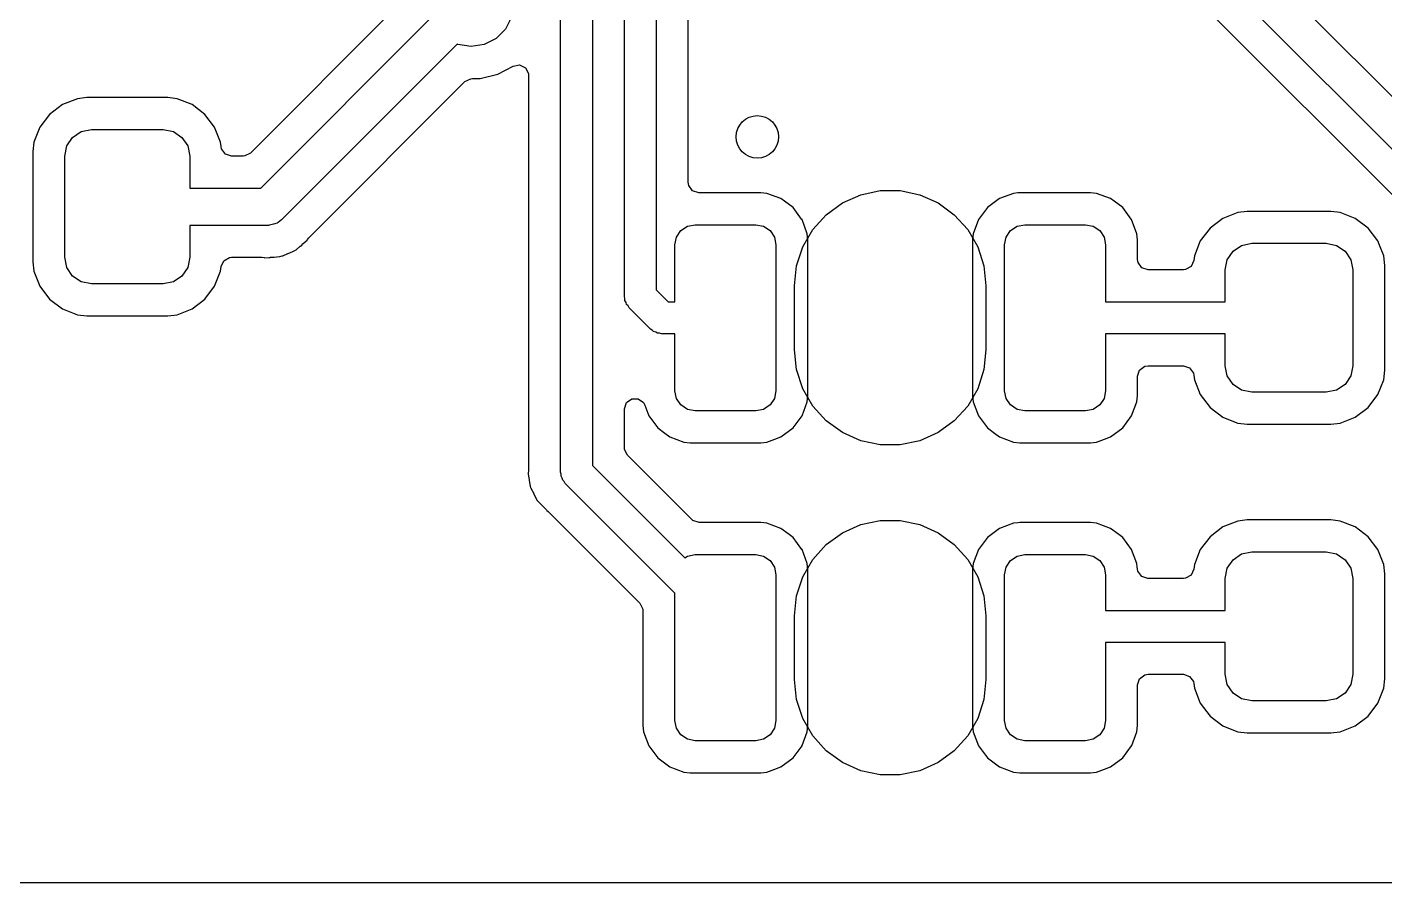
# Model space of a CAD drawing. Extents: x 4.87 to 6.84, y -3.89 to -3.11.
# Drawn here: x 5.356 to 5.858, y -3.89 to -3.574 of the extents above; entities that cross this region are included whole.
import ezdxf

# ---------------------------------------------------------------- set-up
doc = ezdxf.new("R2010")
doc.units = 0
doc.header["$MEASUREMENT"] = 0
doc.layers.add('BLACK', color=7, linetype='CONTINUOUS')

msp = doc.modelspace()

# ---------------------------------------------------------------- linework, layer by layer
at = {"layer": 'BLACK', "linetype": 'CONTINUOUS'}
for p, q in [((5.55315, -3.73819), (5.55315, -3.43701)), ((5.56496, -3.43945), (5.56496, -3.73574)), ((5.57677, -3.67323), (5.57677, -3.4412)), ((5.58858, -3.44364), (5.58858, -3.67078)), ((5.75886, -3.49715), (5.89857, -3.63686)), ((5.88681, -3.64459), (5.7471, -3.50487)), ((5.74045, -3.51496), (5.87039, -3.6449)), ((5.49109, -3.56744), (5.43839, -3.62014)), ((5.60041, -3.63093), (5.60041, -3.56828)), ((5.44215, -3.63311), (5.50515, -3.57011)), ((5.53498, -3.56987), (5.53274, -3.57426)), ((5.52926, -3.57774), (5.52487, -3.57998)), ((5.53274, -3.57426), (5.52926, -3.57774)), ((5.51489, -3.57985), (5.44987, -3.64487)), ((5.51513, -3.57998), (5.51489, -3.57985)), ((5.52, -3.58075), (5.51513, -3.57998)), ((5.52487, -3.57998), (5.52, -3.58075)), ((5.52985, -3.59098), (5.53561, -3.58795)), ((5.53561, -3.58795), (5.53798, -3.58755)), ((5.53798, -3.58755), (5.54014, -3.58862)), ((5.54014, -3.58862), (5.54126, -3.59075)), ((5.45996, -3.65152), (5.51775, -3.59372)), ((5.51775, -3.59372), (5.5199, -3.59263)), ((5.5199, -3.59263), (5.52051, -3.59258)), ((5.52051, -3.59258), (5.52335, -3.59258)), ((5.52335, -3.59258), (5.52985, -3.59098)), ((5.52335, -3.59258), (5.52335, -3.59258)), ((5.54126, -3.59075), (5.54132, -3.5914)), ((5.54132, -3.5914), (5.54132, -3.73708)), ((5.36871, -3.60223), (5.36396, -3.60583)), ((5.37425, -3.60004), (5.36871, -3.60223)), ((5.36871, -3.60223), (5.36871, -3.60223)), ((5.37773, -3.59963), (5.37425, -3.60004)), ((5.4077, -3.59963), (5.37773, -3.59963)), ((5.37773, -3.59963), (5.37773, -3.59963)), ((5.41118, -3.60004), (5.4077, -3.59963)), ((5.4077, -3.59963), (5.4077, -3.59963)), ((5.41673, -3.60223), (5.41118, -3.60004)), ((5.42147, -3.60583), (5.41673, -3.60223)), ((5.41673, -3.60223), (5.41673, -3.60223)), ((5.41673, -3.60223), (5.41673, -3.60223)), ((5.36396, -3.60583), (5.36036, -3.61058)), ((5.36396, -3.60583), (5.36396, -3.60583)), ((5.42507, -3.61058), (5.42147, -3.60583)), ((5.36036, -3.61058), (5.35817, -3.61612)), ((5.36036, -3.61058), (5.36036, -3.61058)), ((5.37247, -3.61434), (5.37566, -3.61221)), ((5.37566, -3.61221), (5.37943, -3.61146)), ((5.37943, -3.61146), (5.406, -3.61146)), ((5.406, -3.61146), (5.40977, -3.61221)), ((5.40977, -3.61221), (5.41296, -3.61434)), ((5.42726, -3.61612), (5.42507, -3.61058)), ((5.35817, -3.61612), (5.35776, -3.6196)), ((5.36959, -3.6213), (5.37034, -3.61753)), ((5.37034, -3.61753), (5.37247, -3.61434)), ((5.41296, -3.61434), (5.4151, -3.61753)), ((5.4151, -3.61753), (5.41585, -3.6213)), ((5.42744, -3.61766), (5.42726, -3.61612)), ((5.42747, -3.61785), (5.42744, -3.61766)), ((5.42763, -3.61859), (5.42747, -3.61785)), ((5.42905, -3.62054), (5.42763, -3.61859)), ((5.35776, -3.6196), (5.35776, -3.6604)), ((5.36959, -3.6587), (5.36959, -3.6213)), ((5.41585, -3.6213), (5.41585, -3.63311)), ((5.43134, -3.62128), (5.42905, -3.62054)), ((5.43563, -3.62128), (5.43134, -3.62128)), ((5.43624, -3.62123), (5.43563, -3.62128)), ((5.43839, -3.62014), (5.43624, -3.62123)), ((5.41585, -3.63311), (5.44215, -3.63311)), ((5.6006, -3.63213), (5.60041, -3.63093)), ((5.60202, -3.63408), (5.6006, -3.63213)), ((5.60431, -3.63482), (5.60202, -3.63408)), ((5.66425, -3.63559), (5.67149, -3.63405)), ((5.67149, -3.63405), (5.6789, -3.63405)), ((5.6789, -3.63405), (5.68615, -3.63559)), ((5.62724, -3.63482), (5.60431, -3.63482)), ((5.62834, -3.63494), (5.62724, -3.63482)), ((5.62724, -3.63482), (5.62724, -3.63482)), ((5.62954, -3.63507), (5.62834, -3.63494)), ((5.63474, -3.63701), (5.62954, -3.63507)), ((5.62954, -3.63507), (5.62954, -3.63507)), ((5.62954, -3.63507), (5.62954, -3.63507)), ((5.62954, -3.63507), (5.62954, -3.63507)), ((5.63607, -3.638), (5.63474, -3.63701)), ((5.63919, -3.64034), (5.63607, -3.638)), ((5.65149, -3.64296), (5.65748, -3.63861)), ((5.65748, -3.63861), (5.66425, -3.63559)), ((5.68615, -3.63559), (5.69291, -3.63861)), ((5.69291, -3.63861), (5.69891, -3.64296)), ((5.71565, -3.63701), (5.7112, -3.64034)), ((5.72085, -3.63507), (5.71565, -3.63701)), ((5.72246, -3.6349), (5.72085, -3.63507)), ((5.72085, -3.63507), (5.72085, -3.63507)), ((5.72315, -3.63482), (5.72246, -3.6349)), ((5.74929, -3.63482), (5.72315, -3.63482)), ((5.72315, -3.63482), (5.72315, -3.63482)), ((5.72315, -3.63482), (5.72315, -3.63482)), ((5.75038, -3.63494), (5.74929, -3.63482)), ((5.74929, -3.63482), (5.74929, -3.63482)), ((5.75159, -3.63507), (5.75038, -3.63494)), ((5.75679, -3.63701), (5.75159, -3.63507)), ((5.75159, -3.63507), (5.75159, -3.63507)), ((5.75159, -3.63507), (5.75159, -3.63507)), ((5.75159, -3.63507), (5.75159, -3.63507)), ((5.75811, -3.638), (5.75679, -3.63701)), ((5.76124, -3.64034), (5.75811, -3.638)), ((5.64237, -3.64459), (5.63919, -3.64034)), ((5.64653, -3.64846), (5.65149, -3.64296)), ((5.69891, -3.64296), (5.70386, -3.64846)), ((5.7112, -3.64034), (5.70788, -3.64478)), ((5.7112, -3.64034), (5.7112, -3.64034)), ((5.76442, -3.64459), (5.76124, -3.64034)), ((5.80388, -3.64213), (5.79833, -3.64432)), ((5.80736, -3.64171), (5.80388, -3.64213)), ((5.83831, -3.64171), (5.80736, -3.64171)), ((5.80736, -3.64171), (5.80736, -3.64171)), ((5.84179, -3.64213), (5.83831, -3.64171)), ((5.83831, -3.64171), (5.83831, -3.64171)), ((5.84734, -3.64432), (5.84179, -3.64213)), ((5.445, -3.64689), (5.41585, -3.64689)), ((5.41585, -3.64689), (5.41585, -3.6587)), ((5.44521, -3.64684), (5.445, -3.64689)), ((5.44542, -3.64688), (5.44521, -3.64684)), ((5.4468, -3.64645), (5.44542, -3.64688)), ((5.4482, -3.6461), (5.4468, -3.64645)), ((5.44836, -3.64596), (5.4482, -3.6461)), ((5.44856, -3.6459), (5.44836, -3.64596)), ((5.44987, -3.64487), (5.44856, -3.6459)), ((5.59604, -3.65127), (5.59766, -3.64884)), ((5.59766, -3.64884), (5.60009, -3.64722)), ((5.60009, -3.64722), (5.60295, -3.64665)), ((5.60295, -3.64665), (5.62539, -3.64665)), ((5.62539, -3.64665), (5.62826, -3.64722)), ((5.62826, -3.64722), (5.63068, -3.64884)), ((5.63068, -3.64884), (5.6323, -3.65127)), ((5.64252, -3.64478), (5.64237, -3.64459)), ((5.64446, -3.64999), (5.64252, -3.64478)), ((5.64283, -3.65488), (5.64653, -3.64846)), ((5.70386, -3.64846), (5.70757, -3.65488)), ((5.70788, -3.64478), (5.70594, -3.64999)), ((5.71809, -3.65127), (5.71971, -3.64884)), ((5.71971, -3.64884), (5.72214, -3.64722)), ((5.72214, -3.64722), (5.725, -3.64665)), ((5.725, -3.64665), (5.74744, -3.64665)), ((5.74744, -3.64665), (5.7503, -3.64722)), ((5.7503, -3.64722), (5.75273, -3.64884)), ((5.75273, -3.64884), (5.75435, -3.65127)), ((5.76456, -3.64478), (5.76442, -3.64459)), ((5.7665, -3.64999), (5.76456, -3.64478)), ((5.79359, -3.64792), (5.78999, -3.65266)), ((5.79833, -3.64432), (5.79359, -3.64792)), ((5.79359, -3.64792), (5.79359, -3.64792)), ((5.79833, -3.64432), (5.79833, -3.64432)), ((5.85208, -3.64792), (5.84734, -3.64432)), ((5.84734, -3.64432), (5.84734, -3.64432)), ((5.84734, -3.64432), (5.84734, -3.64432)), ((5.85568, -3.65266), (5.85208, -3.64792)), ((5.45681, -3.65454), (5.45729, -3.65418)), ((5.45729, -3.65418), (5.45772, -3.65376)), ((5.45772, -3.65376), (5.45782, -3.65367)), ((5.45782, -3.65367), (5.45929, -3.65239)), ((5.45929, -3.65239), (5.45943, -3.65217)), ((5.45943, -3.65217), (5.45996, -3.65152)), ((5.59547, -3.65413), (5.59604, -3.65127)), ((5.59547, -3.6752), (5.59547, -3.65413)), ((5.6323, -3.65127), (5.63287, -3.65413)), ((5.63287, -3.65413), (5.63287, -3.70807)), ((5.6447, -3.65229), (5.64446, -3.64999)), ((5.64446, -3.64999), (5.64446, -3.64999)), ((5.64446, -3.64999), (5.64446, -3.64999)), ((5.6447, -3.70992), (5.6447, -3.65229)), ((5.70594, -3.64999), (5.70569, -3.65229)), ((5.70569, -3.65229), (5.70569, -3.70992)), ((5.70594, -3.64999), (5.70594, -3.64999)), ((5.71752, -3.65413), (5.71809, -3.65127)), ((5.71752, -3.70807), (5.71752, -3.65413)), ((5.75435, -3.65127), (5.75492, -3.65413)), ((5.75492, -3.65413), (5.75492, -3.6752)), ((5.76675, -3.65229), (5.7665, -3.64999)), ((5.7665, -3.64999), (5.7665, -3.64999)), ((5.7665, -3.64999), (5.7665, -3.64999)), ((5.76675, -3.65947), (5.76675, -3.65229)), ((5.76675, -3.65229), (5.76675, -3.65229)), ((5.78999, -3.65266), (5.7878, -3.65821)), ((5.78999, -3.65266), (5.78999, -3.65266)), ((5.8021, -3.65643), (5.80529, -3.65429)), ((5.80529, -3.65429), (5.80906, -3.65354)), ((5.80906, -3.65354), (5.83661, -3.65354)), ((5.83661, -3.65354), (5.84038, -3.65429)), ((5.84038, -3.65429), (5.84357, -3.65643)), ((5.85628, -3.65418), (5.85568, -3.65266)), ((5.85568, -3.65266), (5.85568, -3.65266)), ((5.85568, -3.65266), (5.85568, -3.65266)), ((5.85787, -3.65821), (5.85628, -3.65418)), ((5.37034, -3.66247), (5.36959, -3.6587)), ((5.41585, -3.6587), (5.4151, -3.66247)), ((5.42848, -3.65997), (5.43058, -3.65879)), ((5.43058, -3.65879), (5.43134, -3.65872)), ((5.43134, -3.65872), (5.44257, -3.65872)), ((5.44257, -3.65872), (5.4434, -3.65881)), ((5.4434, -3.65881), (5.44365, -3.65886)), ((5.44365, -3.65886), (5.44531, -3.65875)), ((5.44531, -3.65875), (5.4456, -3.65873)), ((5.4456, -3.65873), (5.44574, -3.65872)), ((5.44574, -3.65872), (5.44634, -3.65872)), ((5.44634, -3.65872), (5.44693, -3.65863)), ((5.44634, -3.65872), (5.44634, -3.65872)), ((5.44693, -3.65863), (5.44707, -3.65862)), ((5.44707, -3.65862), (5.44902, -3.65848)), ((5.44902, -3.65848), (5.44926, -3.65839)), ((5.44926, -3.65839), (5.45007, -3.65818)), ((5.45007, -3.65818), (5.45033, -3.65815)), ((5.45033, -3.65815), (5.45211, -3.65734)), ((5.45211, -3.65734), (5.45223, -3.65728)), ((5.45223, -3.65728), (5.45406, -3.6566)), ((5.45406, -3.6566), (5.45427, -3.65644)), ((5.45427, -3.65644), (5.45499, -3.65602)), ((5.45499, -3.65602), (5.45523, -3.65591)), ((5.45523, -3.65591), (5.4567, -3.65463)), ((5.4567, -3.65463), (5.45681, -3.65454)), ((5.64054, -3.66192), (5.64283, -3.65488)), ((5.70757, -3.65488), (5.70986, -3.66192)), ((5.7878, -3.65821), (5.78759, -3.65993)), ((5.79996, -3.65962), (5.8021, -3.65643)), ((5.84357, -3.65643), (5.84571, -3.65962)), ((5.85829, -3.66169), (5.85787, -3.65821)), ((5.35776, -3.6604), (5.35817, -3.66388)), ((5.35817, -3.66388), (5.36036, -3.66942)), ((5.37247, -3.66566), (5.37034, -3.66247)), ((5.4151, -3.66247), (5.41296, -3.66566)), ((5.42507, -3.66942), (5.42726, -3.66388)), ((5.42726, -3.66388), (5.42747, -3.66215)), ((5.42747, -3.66215), (5.42848, -3.65997)), ((5.63976, -3.66929), (5.64054, -3.66192)), ((5.70986, -3.66192), (5.71063, -3.66929)), ((5.76694, -3.66067), (5.76675, -3.65947)), ((5.76836, -3.66262), (5.76694, -3.66067)), ((5.77065, -3.66337), (5.76836, -3.66262)), ((5.78372, -3.66337), (5.77065, -3.66337)), ((5.78448, -3.66329), (5.78372, -3.66337)), ((5.78658, -3.66212), (5.78448, -3.66329)), ((5.78759, -3.65993), (5.78658, -3.66212)), ((5.79921, -3.66339), (5.79996, -3.65962)), ((5.79921, -3.6752), (5.79921, -3.66339)), ((5.84571, -3.65962), (5.84646, -3.66339)), ((5.84646, -3.66339), (5.84646, -3.69882)), ((5.85829, -3.70052), (5.85829, -3.66169)), ((5.37566, -3.66779), (5.37247, -3.66566)), ((5.37943, -3.66854), (5.37566, -3.66779)), ((5.406, -3.66854), (5.37943, -3.66854)), ((5.40977, -3.66779), (5.406, -3.66854)), ((5.41296, -3.66566), (5.40977, -3.66779)), ((5.63976, -3.69291), (5.63976, -3.66929)), ((5.71063, -3.66929), (5.71063, -3.69291)), ((5.36036, -3.66942), (5.36036, -3.66942)), ((5.36036, -3.66942), (5.36036, -3.66942)), ((5.36036, -3.66942), (5.36396, -3.67417)), ((5.36396, -3.67417), (5.36871, -3.67777)), ((5.41673, -3.67777), (5.42147, -3.67417)), ((5.42147, -3.67417), (5.42507, -3.66942)), ((5.57697, -3.67398), (5.57677, -3.67323)), ((5.57697, -3.67476), (5.57697, -3.67398)), ((5.58858, -3.67078), (5.593, -3.6752)), ((5.36871, -3.67777), (5.36871, -3.67777)), ((5.36871, -3.67777), (5.36871, -3.67777)), ((5.36871, -3.67777), (5.36992, -3.67825)), ((5.36992, -3.67825), (5.37425, -3.67996)), ((5.41118, -3.67996), (5.41673, -3.67777)), ((5.57736, -3.67543), (5.57697, -3.67476)), ((5.57756, -3.67618), (5.57736, -3.67543)), ((5.57811, -3.67673), (5.57756, -3.67618)), ((5.5785, -3.6774), (5.57811, -3.67673)), ((5.58638, -3.68528), (5.5785, -3.6774)), ((5.593, -3.6752), (5.59547, -3.6752)), ((5.75492, -3.6752), (5.79921, -3.6752)), ((5.37425, -3.67996), (5.37773, -3.68037)), ((5.37773, -3.68037), (5.37773, -3.68037)), ((5.37773, -3.68037), (5.4077, -3.68037)), ((5.4077, -3.68037), (5.41118, -3.67996)), ((5.4077, -3.68037), (5.4077, -3.68037)), ((5.58705, -3.68567), (5.58638, -3.68528)), ((5.5876, -3.68622), (5.58705, -3.68567)), ((5.58835, -3.68642), (5.5876, -3.68622)), ((5.58902, -3.68681), (5.58835, -3.68642)), ((5.5898, -3.68681), (5.58902, -3.68681)), ((5.59055, -3.68701), (5.5898, -3.68681)), ((5.59547, -3.68701), (5.59055, -3.68701)), ((5.59547, -3.70807), (5.59547, -3.68701)), ((5.79921, -3.68701), (5.75492, -3.68701)), ((5.75492, -3.68701), (5.75492, -3.70807)), ((5.79921, -3.69882), (5.79921, -3.68701)), ((5.64054, -3.70028), (5.63976, -3.69291)), ((5.71063, -3.69291), (5.70986, -3.70028)), ((5.7675, -3.70045), (5.76945, -3.69903)), ((5.76945, -3.69903), (5.77065, -3.69884)), ((5.77065, -3.69884), (5.78372, -3.69884)), ((5.78372, -3.69884), (5.78601, -3.69958)), ((5.79996, -3.70259), (5.79921, -3.69882)), ((5.84646, -3.69882), (5.84571, -3.70259)), ((5.64283, -3.70733), (5.64054, -3.70028)), ((5.70986, -3.70028), (5.70757, -3.70733)), ((5.76675, -3.70274), (5.7675, -3.70045)), ((5.76675, -3.70992), (5.76675, -3.70274)), ((5.78601, -3.69958), (5.78743, -3.70153)), ((5.78743, -3.70153), (5.78759, -3.70227)), ((5.78759, -3.70227), (5.7878, -3.704)), ((5.7878, -3.704), (5.78999, -3.70954)), ((5.8021, -3.70578), (5.79996, -3.70259)), ((5.84571, -3.70259), (5.84357, -3.70578)), ((5.85568, -3.70954), (5.85787, -3.704)), ((5.85787, -3.704), (5.85829, -3.70052)), ((5.59604, -3.71093), (5.59547, -3.70807)), ((5.63287, -3.70807), (5.6323, -3.71093)), ((5.64653, -3.71374), (5.64283, -3.70733)), ((5.70757, -3.70733), (5.70386, -3.71374)), ((5.71809, -3.71093), (5.71752, -3.70807)), ((5.75492, -3.70807), (5.75435, -3.71093)), ((5.78999, -3.70954), (5.78999, -3.70954)), ((5.78999, -3.70954), (5.78999, -3.70954)), ((5.78999, -3.70954), (5.79359, -3.71429)), ((5.80529, -3.70791), (5.8021, -3.70578)), ((5.80906, -3.70866), (5.80529, -3.70791)), ((5.83661, -3.70866), (5.80906, -3.70866)), ((5.84038, -3.70791), (5.83661, -3.70866)), ((5.84357, -3.70578), (5.84038, -3.70791)), ((5.85208, -3.71429), (5.85568, -3.70954)), ((5.57679, -3.71479), (5.57754, -3.7125)), ((5.57754, -3.7125), (5.57948, -3.71108)), ((5.57948, -3.71108), (5.58189, -3.71108)), ((5.58189, -3.71108), (5.58384, -3.7125)), ((5.58384, -3.7125), (5.58434, -3.71343)), ((5.58434, -3.71343), (5.58583, -3.71742)), ((5.59766, -3.71336), (5.59604, -3.71093)), ((5.60009, -3.71498), (5.59766, -3.71336)), ((5.63068, -3.71336), (5.62826, -3.71498)), ((5.6323, -3.71093), (5.63068, -3.71336)), ((5.64252, -3.71742), (5.64446, -3.71222)), ((5.64446, -3.71222), (5.6447, -3.70992)), ((5.6447, -3.70992), (5.6447, -3.70992)), ((5.65149, -3.71925), (5.64653, -3.71374)), ((5.70386, -3.71374), (5.69891, -3.71925)), ((5.70569, -3.70992), (5.70594, -3.71222)), ((5.70569, -3.70992), (5.70569, -3.70992)), ((5.70594, -3.71222), (5.70594, -3.71222)), ((5.70594, -3.71222), (5.70788, -3.71742)), ((5.71971, -3.71336), (5.71809, -3.71093)), ((5.72214, -3.71498), (5.71971, -3.71336)), ((5.75273, -3.71336), (5.7503, -3.71498)), ((5.75435, -3.71093), (5.75273, -3.71336)), ((5.76456, -3.71742), (5.7665, -3.71222)), ((5.7665, -3.71222), (5.76675, -3.70992)), ((5.79359, -3.71429), (5.79833, -3.71789)), ((5.84734, -3.71789), (5.85208, -3.71429)), ((5.57679, -3.72923), (5.57679, -3.71479)), ((5.58583, -3.71742), (5.58583, -3.71742)), ((5.58583, -3.71742), (5.58916, -3.72187)), ((5.60295, -3.71555), (5.60009, -3.71498)), ((5.62539, -3.71555), (5.60295, -3.71555)), ((5.62826, -3.71498), (5.62539, -3.71555)), ((5.63919, -3.72187), (5.64252, -3.71742)), ((5.65748, -3.7236), (5.65149, -3.71925)), ((5.69891, -3.71925), (5.69291, -3.7236)), ((5.70788, -3.71742), (5.70788, -3.71742)), ((5.70788, -3.71742), (5.7112, -3.72187)), ((5.725, -3.71555), (5.72214, -3.71498)), ((5.74744, -3.71555), (5.725, -3.71555)), ((5.7503, -3.71498), (5.74744, -3.71555)), ((5.76124, -3.72187), (5.76456, -3.71742)), ((5.79833, -3.71789), (5.79833, -3.71789)), ((5.79833, -3.71789), (5.79833, -3.71789)), ((5.79833, -3.71789), (5.8011, -3.71898)), ((5.8011, -3.71898), (5.80388, -3.72007)), ((5.84179, -3.72007), (5.84734, -3.71789)), ((5.58916, -3.72187), (5.5917, -3.72377)), ((5.5917, -3.72377), (5.5936, -3.72519)), ((5.63474, -3.72519), (5.63919, -3.72187)), ((5.66425, -3.72661), (5.65748, -3.7236)), ((5.69291, -3.7236), (5.68615, -3.72661)), ((5.7112, -3.72187), (5.71375, -3.72377)), ((5.71375, -3.72377), (5.71565, -3.72519)), ((5.75679, -3.72519), (5.76124, -3.72187)), ((5.80388, -3.72007), (5.80736, -3.72049)), ((5.80736, -3.72049), (5.80736, -3.72049)), ((5.80736, -3.72049), (5.83831, -3.72049)), ((5.83831, -3.72049), (5.84179, -3.72007)), ((5.83831, -3.72049), (5.83831, -3.72049)), ((5.57684, -3.72984), (5.57679, -3.72923)), ((5.5936, -3.72519), (5.59881, -3.72713)), ((5.59881, -3.72713), (5.59881, -3.72713)), ((5.59881, -3.72713), (5.59881, -3.72713)), ((5.59881, -3.72713), (5.60111, -3.72738)), ((5.60111, -3.72738), (5.62724, -3.72738)), ((5.62724, -3.72738), (5.62954, -3.72713)), ((5.62954, -3.72713), (5.6325, -3.72603)), ((5.62954, -3.72713), (5.62954, -3.72713)), ((5.62954, -3.72713), (5.62954, -3.72713)), ((5.6325, -3.72603), (5.63474, -3.72519)), ((5.67149, -3.72815), (5.66425, -3.72661)), ((5.6789, -3.72815), (5.67149, -3.72815)), ((5.68615, -3.72661), (5.6789, -3.72815)), ((5.71565, -3.72519), (5.72085, -3.72713)), ((5.72085, -3.72713), (5.72085, -3.72713)), ((5.72085, -3.72713), (5.72085, -3.72713)), ((5.72085, -3.72713), (5.72315, -3.72738)), ((5.72315, -3.72738), (5.74929, -3.72738)), ((5.74929, -3.72738), (5.75159, -3.72713)), ((5.75159, -3.72713), (5.75455, -3.72603)), ((5.75159, -3.72713), (5.75159, -3.72713)), ((5.75159, -3.72713), (5.75159, -3.72713)), ((5.75455, -3.72603), (5.75679, -3.72519)), ((5.57793, -3.73198), (5.57684, -3.72984)), ((5.60168, -3.75573), (5.57793, -3.73198)), ((5.54131, -3.7373), (5.54113, -3.73886)), ((5.54113, -3.73886), (5.54113, -3.73886)), ((5.54113, -3.73886), (5.54156, -3.74112)), ((5.54132, -3.73708), (5.54131, -3.7373)), ((5.55335, -3.73894), (5.55315, -3.73819)), ((5.55335, -3.73972), (5.55335, -3.73894)), ((5.55374, -3.74039), (5.55335, -3.73972)), ((5.56496, -3.73574), (5.59913, -3.76991)), ((5.54156, -3.74112), (5.54157, -3.7412)), ((5.54157, -3.7412), (5.54192, -3.74348)), ((5.54192, -3.74348), (5.542, -3.74376)), ((5.542, -3.74376), (5.54198, -3.74376)), ((5.54198, -3.74376), (5.54201, -3.74384)), ((5.54201, -3.74384), (5.54203, -3.74384)), ((5.54203, -3.74384), (5.54212, -3.74411)), ((5.54212, -3.74411), (5.5432, -3.74615)), ((5.55394, -3.74114), (5.55374, -3.74039)), ((5.55449, -3.74169), (5.55394, -3.74114)), ((5.55488, -3.74236), (5.55449, -3.74169)), ((5.59547, -3.78296), (5.55488, -3.74236)), ((5.5432, -3.74615), (5.54324, -3.74622)), ((5.54324, -3.74622), (5.54424, -3.74829)), ((5.54424, -3.74829), (5.5444, -3.74853)), ((5.5444, -3.74853), (5.54439, -3.74854)), ((5.54439, -3.74854), (5.54444, -3.74862)), ((5.54444, -3.74862), (5.54445, -3.74861)), ((5.54445, -3.74861), (5.54462, -3.74884)), ((5.54462, -3.74884), (5.54625, -3.75047)), ((5.54625, -3.75047), (5.5463, -3.75052)), ((5.5463, -3.75052), (5.54787, -3.75221)), ((5.54787, -3.75221), (5.5481, -3.75239)), ((5.5481, -3.75239), (5.54809, -3.75241)), ((5.54809, -3.75241), (5.54853, -3.75274)), ((5.54853, -3.75274), (5.5825, -3.78672)), ((5.60214, -3.75613), (5.60168, -3.75573)), ((5.60443, -3.75687), (5.60214, -3.75613)), ((5.62724, -3.75687), (5.60443, -3.75687)), ((5.62834, -3.75699), (5.62724, -3.75687)), ((5.62724, -3.75687), (5.62724, -3.75687)), ((5.62954, -3.75712), (5.62834, -3.75699)), ((5.63474, -3.75906), (5.62954, -3.75712)), ((5.62954, -3.75712), (5.62954, -3.75712)), ((5.62954, -3.75712), (5.62954, -3.75712)), ((5.62954, -3.75712), (5.62954, -3.75712)), ((5.63773, -3.76129), (5.63474, -3.75906)), ((5.65748, -3.76065), (5.66425, -3.75764)), ((5.66425, -3.75764), (5.67149, -3.7561)), ((5.67149, -3.7561), (5.6789, -3.7561)), ((5.6789, -3.7561), (5.68615, -3.75764)), ((5.68615, -3.75764), (5.69291, -3.76065)), ((5.71565, -3.75906), (5.7112, -3.76239)), ((5.72085, -3.75712), (5.71565, -3.75906)), ((5.72239, -3.75695), (5.72085, -3.75712)), ((5.72085, -3.75712), (5.72085, -3.75712)), ((5.72315, -3.75687), (5.72239, -3.75695)), ((5.74929, -3.75687), (5.72315, -3.75687)), ((5.72315, -3.75687), (5.72315, -3.75687)), ((5.72315, -3.75687), (5.72315, -3.75687)), ((5.75038, -3.75699), (5.74929, -3.75687)), ((5.74929, -3.75687), (5.74929, -3.75687)), ((5.75159, -3.75712), (5.75038, -3.75699)), ((5.75679, -3.75906), (5.75159, -3.75712)), ((5.75159, -3.75712), (5.75159, -3.75712)), ((5.75159, -3.75712), (5.75159, -3.75712)), ((5.75159, -3.75712), (5.75159, -3.75712)), ((5.75978, -3.76129), (5.75679, -3.75906)), ((5.79833, -3.75849), (5.79359, -3.76209)), ((5.80388, -3.7563), (5.79833, -3.75849)), ((5.79833, -3.75849), (5.79833, -3.75849)), ((5.80736, -3.75589), (5.80388, -3.7563)), ((5.83831, -3.75589), (5.80736, -3.75589)), ((5.80736, -3.75589), (5.80736, -3.75589)), ((5.84179, -3.7563), (5.83831, -3.75589)), ((5.83831, -3.75589), (5.83831, -3.75589)), ((5.84734, -3.75849), (5.84179, -3.7563)), ((5.85208, -3.76209), (5.84734, -3.75849)), ((5.84734, -3.75849), (5.84734, -3.75849)), ((5.84734, -3.75849), (5.84734, -3.75849)), ((5.63919, -3.76239), (5.63773, -3.76129)), ((5.6425, -3.76681), (5.63919, -3.76239)), ((5.65149, -3.76501), (5.65748, -3.76065)), ((5.69291, -3.76065), (5.69891, -3.76501)), ((5.7112, -3.76239), (5.70788, -3.76683)), ((5.7112, -3.76239), (5.7112, -3.76239)), ((5.76124, -3.76239), (5.75978, -3.76129)), ((5.76455, -3.76681), (5.76124, -3.76239)), ((5.79359, -3.76209), (5.78999, -3.76684)), ((5.79359, -3.76209), (5.79359, -3.76209)), ((5.85568, -3.76684), (5.85208, -3.76209)), ((5.59913, -3.76991), (5.60009, -3.76927)), ((5.60009, -3.76927), (5.60295, -3.7687)), ((5.60295, -3.7687), (5.62539, -3.7687)), ((5.62539, -3.7687), (5.62826, -3.76927)), ((5.62826, -3.76927), (5.63068, -3.77089)), ((5.64252, -3.76683), (5.6425, -3.76681)), ((5.64446, -3.77203), (5.64252, -3.76683)), ((5.64653, -3.77051), (5.65149, -3.76501)), ((5.69891, -3.76501), (5.70386, -3.77051)), ((5.70788, -3.76683), (5.70594, -3.77203)), ((5.71971, -3.77089), (5.72214, -3.76927)), ((5.72214, -3.76927), (5.725, -3.7687)), ((5.725, -3.7687), (5.74744, -3.7687)), ((5.74744, -3.7687), (5.7503, -3.76927)), ((5.7503, -3.76927), (5.75273, -3.77089)), ((5.76456, -3.76683), (5.76455, -3.76681)), ((5.7665, -3.77203), (5.76456, -3.76683)), ((5.78999, -3.76684), (5.7878, -3.77238)), ((5.78999, -3.76684), (5.78999, -3.76684)), ((5.8021, -3.7706), (5.80529, -3.76847)), ((5.80529, -3.76847), (5.80906, -3.76772)), ((5.80906, -3.76772), (5.83661, -3.76772)), ((5.83661, -3.76772), (5.84038, -3.76847)), ((5.84038, -3.76847), (5.84357, -3.7706)), ((5.85787, -3.77238), (5.85568, -3.76684)), ((5.63068, -3.77089), (5.6323, -3.77332)), ((5.6323, -3.77332), (5.63287, -3.77618)), ((5.64283, -3.77693), (5.64653, -3.77051)), ((5.6447, -3.77433), (5.64446, -3.77203)), ((5.64446, -3.77203), (5.64446, -3.77203)), ((5.64446, -3.77203), (5.64446, -3.77203)), ((5.6447, -3.83196), (5.6447, -3.77433)), ((5.70386, -3.77051), (5.70757, -3.77693)), ((5.70594, -3.77203), (5.70569, -3.77433)), ((5.70569, -3.77433), (5.70569, -3.83196)), ((5.70594, -3.77203), (5.70594, -3.77203)), ((5.71752, -3.77618), (5.71809, -3.77332)), ((5.71809, -3.77332), (5.71971, -3.77089)), ((5.75273, -3.77089), (5.75435, -3.77332)), ((5.75435, -3.77332), (5.75492, -3.77618)), ((5.76664, -3.77325), (5.7665, -3.77203)), ((5.7665, -3.77203), (5.7665, -3.77203)), ((5.7665, -3.77203), (5.7665, -3.77203)), ((5.76672, -3.77406), (5.76664, -3.77325)), ((5.76689, -3.77485), (5.76672, -3.77406)), ((5.76831, -3.77679), (5.76689, -3.77485)), ((5.78759, -3.77411), (5.78658, -3.77629)), ((5.7878, -3.77238), (5.78759, -3.77411)), ((5.79921, -3.77756), (5.79996, -3.77379)), ((5.79996, -3.77379), (5.8021, -3.7706)), ((5.84357, -3.7706), (5.84571, -3.77379)), ((5.84571, -3.77379), (5.84646, -3.77756)), ((5.85829, -3.77586), (5.85787, -3.77238)), ((5.63287, -3.77618), (5.63287, -3.83012)), ((5.64054, -3.78397), (5.64283, -3.77693)), ((5.70757, -3.77693), (5.70986, -3.78397)), ((5.71752, -3.83012), (5.71752, -3.77618)), ((5.75492, -3.77618), (5.75492, -3.78937)), ((5.7706, -3.77754), (5.76831, -3.77679)), ((5.78372, -3.77754), (5.7706, -3.77754)), ((5.78448, -3.77747), (5.78372, -3.77754)), ((5.78658, -3.77629), (5.78448, -3.77747)), ((5.79921, -3.78937), (5.79921, -3.77756)), ((5.84646, -3.77756), (5.84646, -3.81299)), ((5.85829, -3.81469), (5.85829, -3.77586)), ((5.59547, -3.83012), (5.59547, -3.78296)), ((5.63976, -3.79134), (5.64054, -3.78397)), ((5.70986, -3.78397), (5.71063, -3.79134)), ((5.5825, -3.78672), (5.58359, -3.78886)), ((5.58359, -3.78886), (5.58364, -3.78947)), ((5.58364, -3.78947), (5.58364, -3.83196)), ((5.75492, -3.78937), (5.79921, -3.78937)), ((5.63976, -3.81496), (5.63976, -3.79134)), ((5.71063, -3.79134), (5.71063, -3.81496)), ((5.79921, -3.80118), (5.75492, -3.80118)), ((5.75492, -3.80118), (5.75492, -3.83012)), ((5.79921, -3.81299), (5.79921, -3.80118)), ((5.64054, -3.82233), (5.63976, -3.81496)), ((5.71063, -3.81496), (5.70986, -3.82233)), ((5.76675, -3.81691), (5.7675, -3.81462)), ((5.7675, -3.81462), (5.76945, -3.8132)), ((5.76945, -3.8132), (5.77065, -3.81301)), ((5.77065, -3.81301), (5.78372, -3.81301)), ((5.78372, -3.81301), (5.78601, -3.81376)), ((5.78601, -3.81376), (5.78743, -3.8157)), ((5.79996, -3.81676), (5.79921, -3.81299)), ((5.84646, -3.81299), (5.84571, -3.81676)), ((5.85787, -3.81817), (5.85829, -3.81469)), ((5.76675, -3.83197), (5.76675, -3.81691)), ((5.78743, -3.8157), (5.78759, -3.81644)), ((5.78759, -3.81644), (5.7878, -3.81817)), ((5.7878, -3.81817), (5.78999, -3.82371)), ((5.8021, -3.81995), (5.79996, -3.81676)), ((5.80529, -3.82209), (5.8021, -3.81995)), ((5.84357, -3.81995), (5.84038, -3.82209)), ((5.84571, -3.81676), (5.84357, -3.81995)), ((5.85568, -3.82371), (5.85787, -3.81817)), ((5.64283, -3.82937), (5.64054, -3.82233)), ((5.70986, -3.82233), (5.70757, -3.82937)), ((5.78999, -3.82371), (5.78999, -3.82371)), ((5.78999, -3.82371), (5.78999, -3.82371)), ((5.78999, -3.82371), (5.79359, -3.82846)), ((5.80906, -3.82283), (5.80529, -3.82209)), ((5.83661, -3.82283), (5.80906, -3.82283)), ((5.84038, -3.82209), (5.83661, -3.82283)), ((5.85208, -3.82846), (5.85568, -3.82371)), ((5.59604, -3.83298), (5.59547, -3.83012)), ((5.63287, -3.83012), (5.6323, -3.83298)), ((5.64653, -3.83579), (5.64283, -3.82937)), ((5.70757, -3.82937), (5.70386, -3.83579)), ((5.71809, -3.83298), (5.71752, -3.83012)), ((5.75492, -3.83012), (5.75435, -3.83298)), ((5.79359, -3.82846), (5.79833, -3.83206)), ((5.84734, -3.83206), (5.85208, -3.82846)), ((5.58364, -3.83196), (5.58364, -3.83197)), ((5.58364, -3.83197), (5.58389, -3.83427)), ((5.58389, -3.83427), (5.58389, -3.83427)), ((5.58389, -3.83427), (5.58583, -3.83947)), ((5.59766, -3.83541), (5.59604, -3.83298)), ((5.6323, -3.83298), (5.63068, -3.83541)), ((5.64255, -3.83937), (5.64446, -3.83427)), ((5.64446, -3.83427), (5.6447, -3.83197)), ((5.64446, -3.83427), (5.64446, -3.83427)), ((5.64446, -3.83427), (5.64446, -3.83427)), ((5.6447, -3.83197), (5.6447, -3.83196)), ((5.70569, -3.83196), (5.70569, -3.83197)), ((5.70569, -3.83197), (5.70594, -3.83427)), ((5.70594, -3.83427), (5.70594, -3.83427)), ((5.70594, -3.83427), (5.70788, -3.83947)), ((5.71971, -3.83541), (5.71809, -3.83298)), ((5.75435, -3.83298), (5.75273, -3.83541)), ((5.7646, -3.83937), (5.7665, -3.83427)), ((5.7665, -3.83427), (5.76675, -3.83197)), ((5.7665, -3.83427), (5.7665, -3.83427)), ((5.7665, -3.83427), (5.7665, -3.83427)), ((5.79833, -3.83206), (5.79833, -3.83206)), ((5.79833, -3.83206), (5.79833, -3.83206)), ((5.79833, -3.83206), (5.8011, -3.83315)), ((5.8011, -3.83315), (5.80388, -3.83425)), ((5.80388, -3.83425), (5.80736, -3.83467)), ((5.80736, -3.83467), (5.80736, -3.83467)), ((5.80736, -3.83467), (5.83831, -3.83467)), ((5.83831, -3.83467), (5.84179, -3.83425)), ((5.83831, -3.83467), (5.83831, -3.83467)), ((5.84179, -3.83425), (5.84734, -3.83206)), ((5.58583, -3.83947), (5.58583, -3.83947)), ((5.58583, -3.83947), (5.58916, -3.84391)), ((5.60009, -3.83703), (5.59766, -3.83541)), ((5.60295, -3.8376), (5.60009, -3.83703)), ((5.62539, -3.8376), (5.60295, -3.8376)), ((5.62826, -3.83703), (5.62539, -3.8376)), ((5.63068, -3.83541), (5.62826, -3.83703)), ((5.63919, -3.84391), (5.64252, -3.83947)), ((5.64252, -3.83947), (5.64255, -3.83937)), ((5.65149, -3.84129), (5.64653, -3.83579)), ((5.70386, -3.83579), (5.69891, -3.84129)), ((5.70788, -3.83947), (5.70788, -3.83947)), ((5.70788, -3.83947), (5.7112, -3.84391)), ((5.72214, -3.83703), (5.71971, -3.83541)), ((5.725, -3.8376), (5.72214, -3.83703)), ((5.74744, -3.8376), (5.725, -3.8376)), ((5.7503, -3.83703), (5.74744, -3.8376)), ((5.75273, -3.83541), (5.7503, -3.83703)), ((5.76124, -3.84391), (5.76456, -3.83947)), ((5.76456, -3.83947), (5.7646, -3.83937)), ((5.58916, -3.84391), (5.59211, -3.84612)), ((5.63474, -3.84724), (5.63919, -3.84391)), ((5.65748, -3.84565), (5.65149, -3.84129)), ((5.69891, -3.84129), (5.69291, -3.84565)), ((5.7112, -3.84391), (5.71416, -3.84612)), ((5.75679, -3.84724), (5.76124, -3.84391)), ((5.59211, -3.84612), (5.5936, -3.84724)), ((5.5936, -3.84724), (5.59881, -3.84918)), ((5.59881, -3.84918), (5.59881, -3.84918)), ((5.59881, -3.84918), (5.59881, -3.84918)), ((5.59881, -3.84918), (5.60111, -3.84943)), ((5.60111, -3.84943), (5.62724, -3.84943)), ((5.62724, -3.84943), (5.62954, -3.84918)), ((5.62954, -3.84918), (5.6325, -3.84808)), ((5.62954, -3.84918), (5.62954, -3.84918)), ((5.62954, -3.84918), (5.62954, -3.84918)), ((5.6325, -3.84808), (5.63474, -3.84724)), ((5.66425, -3.84866), (5.65748, -3.84565)), ((5.67149, -3.8502), (5.66425, -3.84866)), ((5.6789, -3.8502), (5.67149, -3.8502)), ((5.68615, -3.84866), (5.6789, -3.8502)), ((5.69291, -3.84565), (5.68615, -3.84866)), ((5.71416, -3.84612), (5.71565, -3.84724)), ((5.71565, -3.84724), (5.72085, -3.84918)), ((5.72085, -3.84918), (5.72085, -3.84918)), ((5.72085, -3.84918), (5.72085, -3.84918)), ((5.72085, -3.84918), (5.72315, -3.84943)), ((5.72315, -3.84943), (5.74929, -3.84943)), ((5.74929, -3.84943), (5.75159, -3.84918)), ((5.75159, -3.84918), (5.75455, -3.84808)), ((5.75159, -3.84918), (5.75159, -3.84918)), ((5.75159, -3.84918), (5.75159, -3.84918)), ((5.75455, -3.84808), (5.75679, -3.84724)), ((6.35444, -3.89016), (4.87484, -3.89016))]:
    msp.add_line(p, q, dxfattribs=at)
at = {"layer": 'BLACK'}
msp.add_circle((5.62598, -3.61417), 0.00787, dxfattribs=at)

doc.saveas('drawing.dxf')
